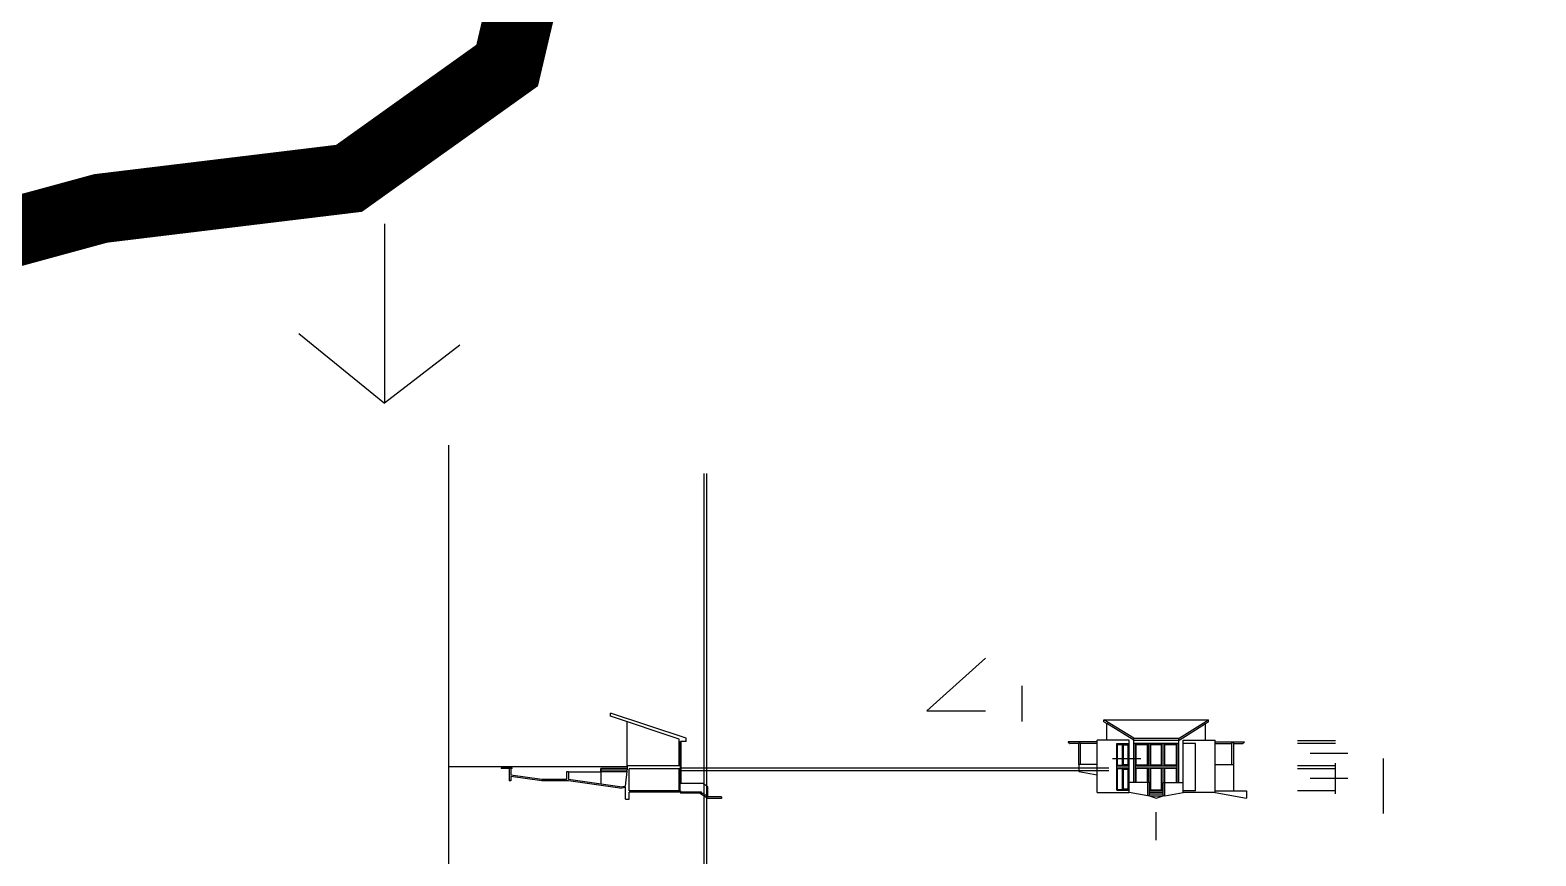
# Model space of a CAD drawing. Header units: inches. Extents: x -43639 to 75791, y -33466 to 47612.
# Drawn here: x 12663 to 19158, y 6992 to 10553 of the extents above; entities that cross this region are included whole.
import ezdxf

# ---------------------------------------------------------------- set-up
doc = ezdxf.new("R2010")
doc.units = ezdxf.units.IN
doc.header["$LTSCALE"] = 8
doc.header["$MEASUREMENT"] = 0
for name, color, linetype in [('A-Elev', 7, 'CONTINUOUS'), ('A-walls', 7, 'CONTINUOUS'), ('construction', 160, 'CONTINUOUS'), ('TOPOCREEK', 5, 'CONTINUOUS')]:
    doc.layers.add(name, color=color, linetype=linetype)

msp = doc.modelspace()

# ---------------------------------------------------------------- linework, layer by layer
at = {"layer": 'A-Elev'}
for p, q in [((15493.2, 7498.6, 24022.6), (15166.2, 7607.6, 24022.6)), ((15166.2, 7594.2, 39680.9), (15166.2, 7607.6, 39680.9)), ((15462.2, 7495.5, 39680.9), (15166.2, 7594.2, 39680.9)), ((15238.2, 7379.6, 39680.9), (15238.2, 7570.2, 39680.9)), ((17294.6, 7578.7), (17746.3, 7578.7)), ((15462.2, 7475.5, 39680.9), (15462.2, 7495.5, 39680.9)), ((15469.2, 7475.5, 39680.9), (15462.2, 7475.5, 39680.9)), ((15463.9, 7475.5, 39680.9), (15463.9, 7472.5, 39680.9)), ((15463.9, 7472.5, 39680.9), (15465.9, 7472.5, 39680.9)), ((15464.9, 7472.5, 39680.9), (15464.9, 7382.6, 39680.9)), ((15465.9, 7475.5, 39680.9), (15465.9, 7472.5, 39680.9)), ((15493.2, 7485.2, 39680.9), (15469.2, 7485.2, 39680.9)), ((15469.2, 7475.5, 39680.9), (15469.2, 7485.2, 39680.9)), ((15493.2, 7485.2, 39680.9), (15493.2, 7498.6, 24022.6)), ((14742.9, 7371.6, 39680.9), (14695.3, 7371.6, 39680.9)), ((14695.3, 7371.6, 39680.9), (14695.3, 7368.6, 39680.9)), ((14742.9, 7368.6, 39680.9), (14695.3, 7368.6, 39680.9)), ((14728.9, 7368.6, 39680.9), (14728.9, 7315.6, 39680.9)), ((14736.9, 7368.6, 39680.9), (14736.9, 7339.6, 39680.9)), ((14870.3, 7320.6, 26662.7), (14736.9, 7339.6, 39680.9)), ((14742.9, 7368.6, 39680.9), (14742.9, 7371.6, 39680.9)), ((14984.9, 7354.6, 39680.9), (14976.9, 7354.6, 39680.9)), ((14976.9, 7354.6, 39680.9), (14976.9, 7320.6, 39680.9)), ((14984.9, 7354.6, 39680.9), (14984.9, 7320.6, 39680.9)), ((15231.1, 7292.3, 15649.5), (15239.2, 7368.6, 39680.9)), ((15239.2, 7379.6, 39680.9), (15238.2, 7379.6, 39680.9)), ((15469.2, 7379.6, 39680.9), (15239.2, 7379.6, 39680.9)), ((15239.2, 7368.6, 39680.9), (15239.2, 7379.6, 39680.9)), ((15469.2, 7367.6, 39680.9), (15247.2, 7367.6, 39680.9)), ((15247.2, 7271.6, 15652.5), (15247.2, 7367.6, 15646.6)), ((15465.9, 7382.6, 39680.9), (15463.9, 7382.6, 39680.9)), ((15463.9, 7382.6, 39680.9), (15463.9, 7379.6, 39680.9)), ((15463.9, 7367.6, 15652.5), (15463.9, 7364.6, 15652.5)), ((15463.9, 7364.6, 15652.5), (15465.9, 7364.6, 15652.5)), ((15464.9, 7364.6, 15652.5), (15464.9, 7274.6, 15652.5)), ((15465.9, 7382.6, 39680.9), (15465.9, 7379.6, 39680.9)), ((15465.9, 7367.6, 15652.5), (15465.9, 7364.6, 15652.5)), ((15469.2, 7367.6, 15652.5), (15469.2, 7379.6, 39680.9)), ((18293.2, 7259.6, 15658.3), (18293.2, 7391.9, 15658.3)), ((14736.9, 7315.6, 39680.9), (14728.9, 7315.6, 39680.9)), ((14736.9, 7334.6, 52699.2), (14736.9, 7315.6, 52699.2)), ((14870.3, 7315.6, 26662.7), (14736.9, 7334.6, 39680.9)), ((14976.9, 7320.6, 39680.9), (14870.3, 7320.6, 39680.9)), ((14984.9, 7315.6, 39680.9), (14870.3, 7315.6, 39680.9)), ((15207.3, 7288.9, 13329.5), (14984.9, 7320.6, 35041)), ((15207.3, 7283.9, 13329.5), (14984.9, 7315.6, 35041)), ((15207.3, 7288.9, 13329.5), (15231.1, 7292.3, 15649.5)), ((15207.3, 7283.9, 13329.5), (15231.1, 7287.3, 15649.5)), ((15231.1, 7235.5, 15649.5), (15231.1, 7287.3, 15649.5)), ((15463.9, 7274.6, 15652.5), (15463.9, 7271.6, 15652.5)), ((15465.9, 7274.6, 15652.5), (15463.9, 7274.6, 15652.5)), ((15465.9, 7274.6, 15652.5), (15465.9, 7271.6, 15652.5)), ((15231.1, 7235.6, 15652.5), (15247.2, 7235.6, 15652.5)), ((15469.2, 7271.6, 15652.5), (15247.2, 7271.6, 15652.5)), ((15247.2, 7235.6, 15652.5), (15247.2, 7266.6, 15652.5)), ((15469.2, 7266.6, 15652.5), (15247.2, 7266.6, 15652.5)), ((15469.2, 7271.6, 39680.9), (15469.2, 7262.6, 39680.9)), ((15469.2, 7267.6, 15652.5), (15559.4, 7267.6, 15652.5)), ((15550.8, 7262.6, -34394), (15469.2, 7262.6, 39680.9)), ((15586.9, 7239.6, 72097.1), (15550.8, 7262.6, -34394)), ((15559.4, 7260.6, 15652.5), (15559.4, 7267.6, 15652.5)), ((15570.4, 7260.6, 7276.5), (15559.4, 7260.6, 15652.5)), ((15570.4, 7253.6, 7276.5), (15570.4, 7260.6, 7276.5)), ((15581.4, 7253.6, 39686.8), (15570.4, 7253.6, 7276.5)), ((15581.4, 7246.6, 39686.8), (15581.4, 7253.6, 39686.8)), ((15644.7, 7246.6, 39686.8), (15581.4, 7246.6, 39686.8)), ((15644.7, 7239.6, 39686.8), (15586.9, 7239.6, 39686.8)), ((15644.7, 7246.6, 39686.8), (15644.7, 7239.6, 39686.8))]:
    msp.add_line(p, q, dxfattribs=at)
at = {"layer": 'A-Elev', "color": 253}
for p, q in [((15462.2, 7379.6, 39680.9), (15462.2, 7475.5, 39680.9)), ((15467.7, 7379.6, 39680.9), (15467.7, 7475.5, 39680.9)), ((17353.9, 7472.6, 0), (17401.4, 7472.6, 0)), ((17423.5, 7475.6, 15658.3), (17617.6, 7475.6, 15658.3)), ((17433.4, 7472.6, 15658.3), (17483.5, 7472.6, 15658.3)), ((17483.5, 7382.6, 15658.3), (17483.5, 7472.6, 15658.3)), ((17486.5, 7379.6, 15658.3), (17486.5, 7475.6, 15658.3)), ((17494.5, 7379.6, 7282.3), (17494.5, 7475.6, 7282.3)), ((17497.5, 7472.6, 15658.3), (17543.5, 7472.6, 15658.3)), ((17546.5, 7379.6, 15658.3), (17546.5, 7475.6, 15658.3)), ((17554.5, 7379.6, 7282.3), (17554.5, 7475.6, 7282.3)), ((17557.5, 7472.6, 15658.3), (17607.7, 7472.6, 15658.3)), ((15239.2, 7375.6, 39680.9), (14468.3, 7375.6, 39680.9)), ((15462.2, 7271.6, 15658.3), (15462.2, 7367.6, 15652.5)), ((15467.7, 7271.6, 15658.3), (15467.7, 7367.6, 15652.5)), ((17350.9, 7379.6, 15658.3), (17404.4, 7379.6, 15658.3)), ((17430.5, 7379.6, 15658.3), (17610.5, 7379.6, 15658.3)), ((17483.5, 7382.6, 15658.3), (17433.4, 7382.6, 15658.3)), ((17483.5, 7307.6, 15658.3), (17483.5, 7368.6, 15658.3)), ((17486.5, 7307.6, 15658.3), (17486.5, 7371.6, 15658.3)), ((17494.5, 7271.6, 7282.3), (17494.5, 7371.6, 7282.3)), ((17543.5, 7382.6, 15658.3), (17497.5, 7382.6, 15658.3)), ((17546.5, 7271.6, 15658.3), (17546.5, 7371.6, 15658.3)), ((17554.5, 7307.6, 7282.3), (17554.5, 7371.6, 7282.3)), ((17607.7, 7382.6, 15658.3), (17557.5, 7382.6, 15658.3)), ((15564.9, 7303.6, 15652.1), (15467.7, 7303.6, 15658.3)), ((15586.9, 7289.6, 30426.3), (15564.9, 7303.6, -34394.3)), ((15586.9, 7246.6, 39686.8), (15586.9, 7289.6, 39686.8))]:
    msp.add_line(p, q, dxfattribs=at)
at = {"layer": 'A-Elev', "color": 252}
for p, q in [((15471.4, 7303.6, 31957.2), (15471.4, 7485.2, 51993.7)), ((17379.9, 7470.5, -8370.1), (17399.9, 7470.5, -8370.1)), ((17423.5, 7490.1, 31316.7), (17617.6, 7490.1, 31316.7)), ((17430.5, 7307.6), (17430.5, 7475.6, 0)), ((17433.4, 7382.6, -8370.1), (17433.4, 7472.6, -8370.1)), ((17497.5, 7382.6, 15658.3), (17497.5, 7472.6, 15658.3)), ((17543.5, 7382.6, 15658.3), (17543.5, 7472.6, 15658.3)), ((17557.5, 7382.6, 15658.3), (17557.5, 7472.6, 15658.3)), ((17607.7, 7382.6, -8370.1), (17607.7, 7472.6, -8370.1)), ((17610.5, 7307.6), (17610.5, 7475.6, 0)), ((14984.9, 7354.6, 39680.9), (15124.4, 7354.6, 39680.9)), ((15239.2, 7368.6, 39680.9), (15124.4, 7368.6, 39680.9)), ((15124.4, 7354.6, 39680.9), (15124.4, 7368.6, 39680.9)), ((15124.4, 7368.6, 39680.9), (15124.4, 7300.7, 39680.9)), ((15238.6, 7361.6, 39680.9), (15124.4, 7361.6, 39680.9)), ((15238, 7354.6, 39680.9), (15124.4, 7354.6, 39680.9)), ((17353.9, 7368.6, 15658.3), (17401.4, 7368.6, 15658.3)), ((17379.9, 7365.6, 15658.3), (17399.9, 7365.6, 15658.3)), ((17430.5, 7371.6, 15658.3), (17610.5, 7371.6, 15658.3)), ((17483.5, 7368.6, 15658.3), (17433.4, 7368.6, 15658.3)), ((17433.4, 7307.6, -8370.1), (17433.4, 7368.6, -8370.1)), ((17543.5, 7368.6, 15658.3), (17497.5, 7368.6, 15658.3)), ((17497.5, 7274.6, 15658.3), (17497.5, 7368.6, 15658.3)), ((17543.5, 7274.6, 15658.3), (17543.5, 7368.6, 15658.3)), ((17607.7, 7368.6, 15658.3), (17557.5, 7368.6, 15658.3)), ((17557.5, 7307.6, 15658.3), (17557.5, 7368.6, 15658.3)), ((17607.7, 7307.6, -8370.1), (17607.7, 7368.6, -8370.1)), ((17543.5, 7274.6, 15658.3), (17497.5, 7274.6, 15658.3))]:
    msp.add_line(p, q, dxfattribs=at)
at = {"layer": 'A-Elev', "color": 254}
msp.add_line((17423.5, 7498.6, 15658.3), (17617.6, 7498.6, 15658.3), dxfattribs=at)
at = {"layer": 'A-Elev', "color": 2}
for p, q in [((18293.2, 7487.6, 15658.3), (18129.7, 7487.6, 15658.3)), ((18293.2, 7475.6, 15658.3), (18129.7, 7475.6, 15658.3)), ((18347.2, 7433.6, 15658.3), (18183.7, 7433.6, 15658.3)), ((18293.2, 7379.6, 15658.3), (18129.7, 7379.6, 15658.3)), ((18293.2, 7367.6, 15658.3), (18129.7, 7367.6, 15658.3)), ((18347.2, 7325.6, 15658.3), (18183.7, 7325.6, 15658.3)), ((18293.2, 7271.6, 15658.3), (18129.7, 7271.6, 15658.3))]:
    msp.add_line(p, q, dxfattribs=at)
at = {"layer": 'A-Elev'}
msp.add_circle((15493.2, 7498.6, 24022.6), 15658.3, dxfattribs=at)
at = {"layer": 'A-walls'}
for p, q in [((14191.5, 9717.1), (14191.5, 8943.2)), ((13821.7, 9243.9), (14191.5, 8943.2)), ((14517, 9194.6), (14191.5, 8943.2)), ((16531.6, 7617), (16783.6, 7843.9)), ((16940.4, 7725.6, 24034.3), (16940.4, 7570.7, 24034.3)), ((16531.6, 7617), (16783.6, 7617)), ((17294.6, 7570.1, 9306.7), (17294.6, 7578.7, 9306.7)), ((17294.6, 7570.1, 9306.7), (17307.5, 7562.1, 2014.7)), ((17307.5, 7490.1, 18994.3), (17307.5, 7562.1, 2014.7)), ((17733.6, 7562.1, 986.9), (17746.3, 7570.1, 7566.8)), ((17733.6, 7490.1, 9304.3), (17733.6, 7562.1, 986.9)), ((17746.3, 7570.1, 7566.8), (17746.3, 7578.7, 7566.8)), ((17265.9, 7265.6), (17265.9, 7490.1)), ((17404.4, 7490.1, 31316.7), (17265.9, 7490.1, 31316.7)), ((17423.5, 7307.6), (17423.5, 7498.6)), ((17617.6, 7475.6, 15658.3), (17423.5, 7475.6, 15658.3)), ((17617.6, 7307.6), (17617.6, 7498.6)), ((17636.7, 7490.1, 31316.7), (17775.2, 7490.1, 31316.7)), ((17775.2, 7265.6), (17775.2, 7490.1)), ((17331.4, 7411.1), (17453.9, 7411.1)), ((18500.4, 7173.9, 15658.3), (18500.4, 7411, 15658.3)), ((17549.9, 7250.6, 15658.3), (17549.9, 7307.6, 15658.3)), ((17557.1, 7250.6, 7282.3), (17557.1, 7307.6, 7282.3)), ((17265.9, 7265.6, 15658.3), (17404.4, 7265.6, 15658.3)), ((17484, 7250.6, 7282.3), (17404.4, 7265.6, 0)), ((17491.1, 7250.6, 15658.3), (17520.5, 7241, 15658.3)), ((17520.5, 7241, 15658.3), (17549.9, 7250.6, 15658.3)), ((17557.1, 7250.6, 7282.3), (17636.7, 7265.6, 0)), ((17775.2, 7265.6, 15658.3), (17636.7, 7265.6, 15658.3)), ((17520.5, 7059.7, 15658.3), (17520.5, 7180.4, 15658.3))]:
    msp.add_line(p, q, dxfattribs=at)
at = {"layer": 'A-walls', "color": 254}
for p, q in [((17423.5, 7498.6), (17294.6, 7578.7, 9306.7)), ((17619.4, 7498.6, 15658.3), (17746.3, 7578.7, 7566.8)), ((17491.1, 7307.6, 15658.3), (17423.5, 7307.6, 15658.3)), ((17484, 7250.6, 15658.3), (17484, 7307.6, 15658.3)), ((17491.1, 7250.6, 15658.3), (17491.1, 7307.6, 15658.3)), ((17550, 7307.6, 15658.3), (17636.7, 7307.6, 15658.3))]:
    msp.add_line(p, q, dxfattribs=at)
at = {"layer": 'A-walls', "color": 252}
for p, q in [((17423.5, 7490.1, 31316.7), (17307.5, 7562.1, 24034.3)), ((17619.4, 7490.1, 31316.7), (17733.6, 7562.1, 24034.3)), ((17350.9, 7475.6, 0), (17404.4, 7475.6, 0)), ((17350.9, 7274.7, 0), (17350.9, 7475.6, 0)), ((17379.9, 7385.6, -8370.1), (17379.9, 7470.5, -8370.1)), ((17401.4, 7382.6, -8370.1), (17401.4, 7472.6, 0)), ((17404.4, 7265.6), (17404.4, 7490.1)), ((17636.7, 7265.6, 0), (17636.7, 7490.1, 0)), ((17690.1, 7475.6, 0), (17636.7, 7475.6, 0)), ((17690.1, 7271.6, 0), (17690.1, 7475.6, 0)), ((17350.9, 7371.6, 15658.3), (17404.4, 7371.6, 15658.3)), ((17353.9, 7382.6, -8370.1), (17401.4, 7382.6, -8370.1)), ((17379.9, 7385.6, -8370.1), (17399.9, 7385.6, -8370.1)), ((17379.9, 7280.7, 15658.3), (17379.9, 7365.6, 15658.3)), ((17401.4, 7277.7, 15658.3), (17401.4, 7368.6, 15658.3)), ((17350.9, 7274.7, 15658.3), (17404.4, 7274.7, 15658.3)), ((17353.9, 7277.7, 15658.3), (17401.4, 7277.7, 15658.3)), ((17379.9, 7280.7, 15658.3), (17399.9, 7280.7, 15658.3)), ((17423.5, 7307.6, 15658.3), (17404.4, 7307.6)), ((17690.1, 7271.6, 15658.3), (17636.7, 7271.6, 15658.3))]:
    msp.add_line(p, q, dxfattribs=at)
at = {"layer": 'A-walls', "color": 253}
for p, q in [((17265.9, 7483.6), (17140.1, 7483.6)), ((17186.5, 7475.6), (17148.1, 7475.6)), ((17186.5, 7385.6), (17186.5, 7479.6, -15658.3)), ((17186.5, 7479.6, -15658.3), (17194.5, 7479.6, -15658.3)), ((17194.5, 7385.6), (17194.5, 7479.6, -15658.3)), ((17265.9, 7475.6), (17194.5, 7475.6)), ((17353.9, 7382.6, -8370.1), (17353.9, 7472.6, 0)), ((17775.2, 7483.6), (17901, 7483.6)), ((17775.2, 7475.6), (17846.5, 7475.6)), ((17846.5, 7385.6), (17846.5, 7479.6, -15658.3)), ((17854.5, 7479.6, -15658.3), (17846.5, 7479.6, -15658.3)), ((17854.5, 7271.6, 18989.9), (17854.5, 7479.6, -15658.3)), ((17854.5, 7475.6), (17893, 7475.6)), ((17350.9, 7325.6), (17350.9, 7427.6, 0)), ((17265.9, 7385.6, 15658.3), (17186.5, 7385.6, 15658.3)), ((17186.5, 7385.6), (17186.5, 7355)), ((17186.5, 7355), (17265.9, 7340.5)), ((17353.9, 7277.7, 15658.3), (17353.9, 7368.6, 15658.3)), ((17775.2, 7385.6, 15658.3), (17854.5, 7385.6, 15658.3)), ((17491.1, 7250.6, 15658.3), (17484, 7250.6, 15658.3)), ((17549.9, 7271.6, 15658.3), (17491.1, 7271.6, 15658.3)), ((17549.9, 7264.6, 15658.3), (17491.1, 7264.6, 15658.3)), ((17549.9, 7257.6, 15658.3), (17491.1, 7257.6, 15658.3)), ((17557.1, 7250.6, 15658.3), (17549.9, 7250.6, 15658.3)), ((17775.2, 7271.6, 15658.3), (17909.7, 7271.6)), ((17775.2, 7265.6), (17909.7, 7241)), ((17909.7, 7271.6), (17909.7, 7241))]:
    msp.add_line(p, q, dxfattribs=at)
at = {"layer": 'A-walls', "color": 251}
for p, q in [((17375.4, 7382.6, -24028.5), (17375.4, 7472.6, -24028.5)), ((17378.4, 7382.6, -8370.1), (17378.4, 7472.6, -8370.1)), ((17398.9, 7385.6, -8370.1), (17398.9, 7470.5, -8370.1)), ((17399.9, 7385.6, -8370.1), (17399.9, 7470.5, -8370.1)), ((17375.4, 7277.7, 0), (17375.4, 7368.6, 0)), ((17378.4, 7277.7, 15658.3), (17378.4, 7368.6, 15658.3)), ((17398.9, 7280.7, 15658.3), (17398.9, 7365.6, 15658.3)), ((17399.9, 7280.7, 15658.3), (17399.9, 7365.6, 15658.3)), ((17491.1, 7250.6, 15658.3), (17549.9, 7250.6, 15658.3))]:
    msp.add_line(p, q, dxfattribs=at)
at = {"layer": 'A-walls', "color": 253}
for centre, radius, start, end in [((17144.1, 7483.6, -24034.3), 4, 180, 270), ((17144.1, 7477.6, -15658.3), 2, 0, 90), ((17148.1, 7477.6, -15658.3), 2, 180, 270), ((17893, 7477.6, -15658.3), 2, 270, 360), ((17897, 7477.6, -15658.3), 2, 90, 180), ((17897, 7483.6, -24034.3), 4, 270, 0)]:
    msp.add_arc(centre, radius, start, end, dxfattribs=at)
at = {"layer": 'construction'}
for p, q in [((14468.3, 8762.8), (14468.3, 5472.5)), ((15570.4, 5515.9, -16752), (15570.4, 8640.9, -16752)), ((15581.4, 5515.9, -25128), (15581.4, 8640.9, -25128)), ((17315.6, 7369.9, 15652.5), (15469.2, 7369.9, 15652.5)), ((17315.6, 7357.9, 15652.5), (15469.2, 7357.9, 15652.5))]:
    msp.add_line(p, q, dxfattribs=at)
at = {"layer": 'TOPOCREEK', "const_width": 300}
msp.add_lwpolyline([(2438.8, 4008.9), (3877, 4203.2), (5208.1, 4722.4), (6376.9, 5728.1), (7286, 7090.8), (7935.3, 8161.5), (8779.4, 8810.4), (9721, 9070), (10857.3, 9199.7), (11896.2, 9491.7), (12967.6, 9783.7), (14039, 9913.5), (14720.8, 10400.2), (14850.7, 10951.7)], dxfattribs=at)

doc.saveas('drawing.dxf')
